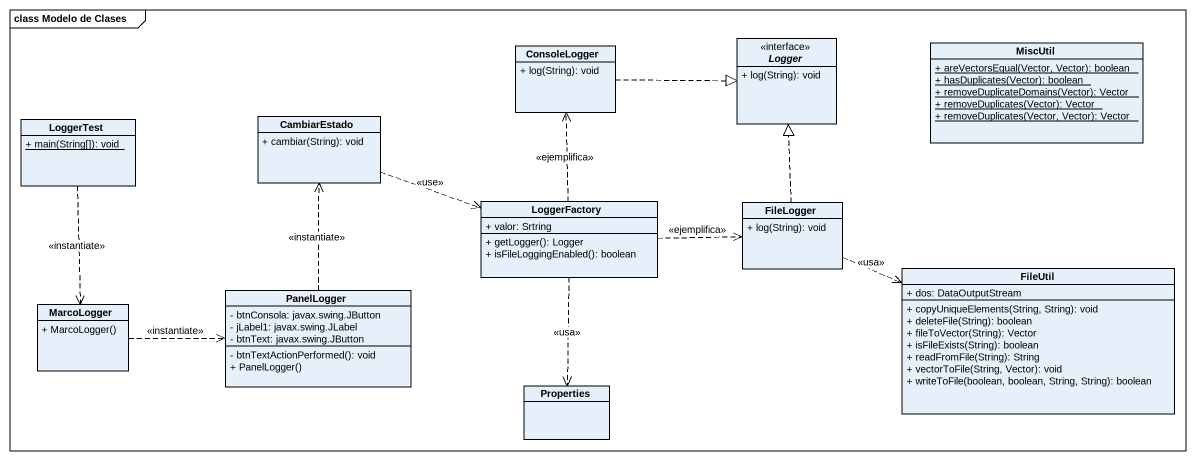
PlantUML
@startuml
mainframe class Modelo de Clases
hide circle
hide empty members
skinparam classAttributeIconSize 0
class ConsoleLogger {
  + log(String): void
}
interface Logger <<interface>> {
  + log(String): void
}
class MiscUtil {
  {static} + areVectorsEqual(Vector, Vector): boolean
  {static} + hasDuplicates(Vector): boolean
  {static} + removeDuplicateDomains(Vector): Vector
  {static} + removeDuplicates(Vector): Vector
  {static} + removeDuplicates(Vector, Vector): Vector
}
class LoggerTest {
  {static} + main(String[]): void
}
class CambiarEstado {
  + cambiar(String): void
}
class LoggerFactory {
  + valor: Srtring
  + getLogger(): Logger
  + isFileLoggingEnabled(): boolean
}
class FileLogger {
  + log(String): void
}
class FileUtil {
  + dos: DataOutputStream
  + copyUniqueElements(String, String): void
  + deleteFile(String): boolean
  + fileToVector(String): Vector
  + isFileExists(String): boolean
  + readFromFile(String): String
  + vectorToFile(String, Vector): void
  + writeToFile(boolean, boolean, String, String): boolean
}
class MarcoLogger {
  + MarcoLogger()
}
class PanelLogger {
  - btnConsola: javax.swing.JButton
  - jLabel1: javax.swing.JLabel
  - btnText: javax.swing.JButton
  - btnTextActionPerformed(): void
  + PanelLogger()
}
class Properties
ConsoleLogger .right.|> Logger
LoggerTest ..> MarcoLogger : <<instantiate>>
CambiarEstado .right.> LoggerFactory : <<use>>
LoggerFactory .up.> ConsoleLogger : <<ejemplifica>>
LoggerFactory .right.> FileLogger : <<ejemplifica>>
LoggerFactory ..> Properties : <<usa>>
FileLogger .up.|> Logger
FileLogger .right.> FileUtil : <<usa>>
MarcoLogger .right.> PanelLogger : <<instantiate>>
PanelLogger .up.> CambiarEstado : <<instantiate>>
@enduml
